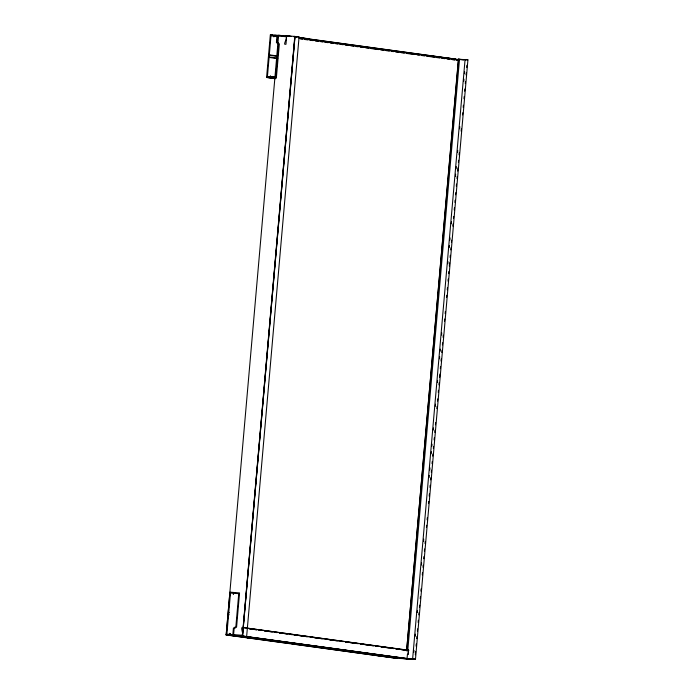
<?xml version="1.0" encoding="UTF-8"?>
<svg xmlns="http://www.w3.org/2000/svg" width="694" height="694" viewBox="0 0 694 694"><rect width="100%" height="100%" fill="white"/><g stroke="black" fill="none" stroke-linecap="round" stroke-linejoin="round"><path stroke-width="1.04" d="M286.613 35.862L285.989 44.251C281.929 45.613 288.236 37.97 285.911 36.661L277.713 36.079L277.184 42.074L279.344 43.948L276.333 78.127L266.6 77.338L270.339 34.778L295.011 36.435L242.562 635.956L226.166 634.784L278.615 35.255L282.866 35.793M267.407 76.713L269.09 57.437L269.671 57.264L269.125 57.012L269.281 55.294L269.853 55.121L269.315 54.869L270.998 35.602L273.609 35.784L273.887 36.929L274.356 35.836L276.967 36.027L276.394 42.49L278.554 44.364L275.674 77.303L270.755 76.947L270.487 75.811L270.009 76.895L267.407 76.713L270.617 77.147M226.209 634.984L242.475 635.973L411.551 659.135L395.285 658.146L226.209 634.984L229.922 592.164L239.543 592.928L236.576 627.107L234.112 628.651L233.592 634.646L241.79 635.236C244.444 634.16 239.352 626.474 243.056 627.567L408.922 650.295M242.371 635.938L294.776 36.409M242.501 635.947L294.95 36.426M246.63 636.519L299.071 36.99L294.603 36.426M407.317 658.606L405.964 658.45L415.489 659.144L467.921 59.875L458.404 59.19L406.615 650.903L458.543 59.198M407.066 658.528L407.447 654.216M407.725 650.972L459.506 59.268M408.107 654.295L408.462 649.974M408.167 654.295L408.445 651.05M413.225 658.97L412.635 658.892L465.067 59.623L465.613 59.641M413.789 652.49L413.98 650.33M415.212 636.294L415.394 634.134M417.285 612.542L417.476 610.382M421.44 565.037L421.631 562.877M423.522 541.277L423.713 539.117M429.1 477.576L429.282 475.416M429.76 470.012L429.95 467.851M431.174 453.815L431.364 451.655M431.833 446.259L432.024 444.099M433.256 430.063L433.446 427.903M435.329 406.311L435.52 404.151M437.411 382.559L437.602 380.399M439.493 358.798L439.675 356.638M440.152 351.242L440.343 349.082M441.566 335.046L441.757 332.886M447.804 263.781L447.994 261.621M449.218 247.584L449.408 245.424M449.886 240.029L450.068 237.869M451.3 223.832L451.49 221.672M455.455 176.319L455.646 174.159M456.123 168.763L456.305 166.603M457.537 152.567L457.728 150.407M459.61 128.815L459.801 126.655M463.774 81.302L463.956 79.142M464.433 73.746L464.624 71.586M415.324 654.798L415.602 651.562M416.079 646.166L416.261 644.006M416.738 638.601L416.929 636.441M417.398 631.046L417.588 628.885M418.152 622.405L418.343 620.245M418.812 614.849L419.002 612.689M419.48 607.293L419.67 605.133M420.234 598.653L420.425 596.493M420.894 591.097L421.084 588.937M422.308 574.901L422.499 572.741M422.976 567.345L423.158 565.185M423.73 558.705L423.921 556.545M424.39 551.149L424.581 548.989M425.049 543.584L425.24 541.424M426.472 527.388L426.654 525.228M427.131 519.832L427.322 517.672M428.545 503.636L428.736 501.476M429.213 496.08L429.395 493.92M429.968 487.44L430.15 485.279M430.627 479.884L430.818 477.724M431.286 472.319L431.477 470.159M432.041 463.687L432.232 461.527M432.7 456.123L432.891 453.963M433.368 448.567L433.559 446.407M434.123 439.927L434.314 437.767M434.782 432.371L434.973 430.211M435.442 424.815L435.632 422.655M436.864 408.619L437.047 406.458M437.524 401.063L437.714 398.903M438.278 392.422L438.469 390.262M438.938 384.866L439.129 382.706M439.606 377.302L439.883 374.066M440.36 368.67L440.543 366.51M441.02 361.106L441.211 358.945M441.774 352.474L441.965 350.314M442.434 344.909L442.625 342.749M443.102 337.353L443.284 335.193M444.516 321.157L444.707 318.997M445.175 313.601L445.366 311.441M446.598 297.405L446.78 295.245M447.257 289.84L447.448 287.689M448.012 281.209L448.203 279.049M448.671 273.644L448.862 271.484M449.33 266.088L449.617 262.853M450.085 257.448L450.276 255.288M450.753 249.892L450.944 247.732M451.412 242.336L451.603 240.176M452.826 226.14L453.017 223.98M453.494 218.584L453.676 216.424M454.249 209.944L454.431 207.784M454.908 202.388L455.099 200.228M455.568 194.823L455.758 192.663M456.322 186.192L456.513 184.031M456.99 178.627L457.173 176.467M457.65 171.071L457.927 167.835M458.404 162.431L458.595 160.271M459.064 154.875L459.255 152.715M461.146 131.123L461.337 128.963M462.56 114.926L462.751 112.766M463.219 107.362L463.41 105.21M463.974 98.73L464.165 96.57M464.642 91.166L464.833 89.014M465.301 83.61L465.492 81.45M466.056 74.969L466.247 72.809M466.715 67.413L466.906 65.253M242.423 636.086L411.525 659.222M242.31 636.129L411.386 659.3M412.635 658.884L413.173 658.91M299.071 36.99L297.561 36.834M458.396 59.198L463.774 59.831L453.104 59.077M451.664 58.764L453.104 58.808L432.171 56.292L436.457 56.578M411.282 659.092L409.13 658.944M301.916 38.309L309.368 38.838L298.784 37.433M447.066 58.409L450.285 58.634M452.436 58.79L455.784 59.198L301.69 38.083M456.765 60.3L458.847 60.447M249.276 637.786L241.2 636.797M249.467 637.829L247.159 637.665M376.53 655.301L374.422 655.145L397.254 658.068M378.603 655.448L381.717 655.665L378.36 655.474M384.875 656.515L385.291 656.541M399.709 658.242L401.418 658.363M402.156 658.415L407.213 658.779M397.488 658.112L395.164 657.938M399.605 658.259L407.014 658.788M237.131 636.216L227.25 634.889M238.189 636.363L236.966 636.216M465.934 59.667L467.921 59.866M413.503 658.927L415.48 659.135M288.851 36.227L291.471 36.435M465.631 59.701L465.075 59.632M303.131 38.352L302.593 38.326M452.922 58.929L454.596 59.155M294.62 36.817L296.728 37.103M285.659 35.784L290.855 36.435M294.065 36.877L296.208 37.172M298.351 37.467L455.776 59.111M283.057 35.602L282.311 35.55M286.709 36.036L289.918 36.47M284.904 36.123L287.099 36.374M299.105 38.361L458.769 60.231M270.478 34.7L272.621 34.995M274.763 35.29L277.973 35.724M300.32 38.864L302.463 39.159M304.605 39.454L307.824 39.896M309.966 40.183L313.176 40.625M315.319 40.92L318.537 41.362M320.68 41.657L322.823 41.952M324.966 42.239L328.184 42.681M330.327 42.976L333.536 43.418M335.679 43.713L337.822 44.008M339.965 44.295L343.183 44.737M345.326 45.032L348.535 45.474M350.678 45.769L353.897 46.203M356.039 46.498L358.182 46.793M360.325 47.088L363.543 47.53M365.686 47.825L368.896 48.259M371.038 48.554L378.542 49.586M380.685 49.881L383.903 50.315M386.046 50.61L389.256 51.052M391.399 51.347L393.541 51.642M395.684 51.937L398.903 52.371M401.045 52.666L404.255 53.108M406.398 53.403L413.902 54.427M417.12 54.869L419.263 55.164M421.405 55.459L424.615 55.902M426.758 56.188L434.262 57.22M436.405 57.515L439.623 57.949M441.766 58.244L444.975 58.686M447.118 58.981L449.261 59.276M452.479 59.719L454.622 60.005M274.356 35.836L277.565 36.279M270.998 35.602L274.208 36.036M274.321 36.27L277.531 36.704M269.315 54.869L277.175 55.919M269.281 55.294L277.14 56.353M269.125 57.012L277.687 58.183M269.09 57.437L277.652 58.608M270.799 76.522L275.076 77.103M270.755 76.947L273.965 77.39M266.6 77.338L275.171 78.604M266.661 77.494L275.292 78.7M407.985 650.33L243.056 627.567M249.302 628.712L256.797 629.736M258.94 630.031L262.15 630.473M264.284 630.759L272.846 631.939M274.989 632.234L277.132 632.52M279.266 632.815L282.475 633.258M284.618 633.553L287.828 633.986M289.971 634.281L297.457 635.305M299.6 635.6L308.162 636.78M310.305 637.066L317.791 638.098M319.934 638.385L323.144 638.827M325.286 639.122L332.773 640.146M334.916 640.441L338.125 640.883M340.26 641.178L343.478 641.612M345.612 641.907L353.107 642.93M355.241 643.225L358.46 643.668M360.594 643.963L373.433 645.724M375.575 646.01L378.785 646.452M380.928 646.747L393.767 648.508M395.91 648.803L399.119 649.237M401.262 649.532L406.606 650.269M249.32 628.816L251.454 629.111M253.596 629.406L256.806 629.84M258.949 630.135L261.083 630.43M264.301 630.872L266.435 631.167M268.578 631.453L271.788 631.896M274.998 632.338L277.14 632.633M279.274 632.919L281.417 633.214M284.627 633.657L286.769 633.952M289.979 634.385L292.122 634.68M294.256 634.975L297.466 635.418M299.608 635.713L301.751 635.999M303.894 636.294L307.104 636.736M310.313 637.179L312.447 637.465M314.59 637.76L317.8 638.202M319.943 638.497L322.085 638.792M325.295 639.226L327.429 639.521M329.572 639.816L332.782 640.258M334.924 640.545L337.067 640.84M340.277 641.282L342.411 641.577M345.621 642.011L347.763 642.306M349.906 642.601L353.116 643.043M355.259 643.338L357.393 643.624M360.602 644.067L362.745 644.362M364.888 644.657L368.098 645.09M370.24 645.385L373.45 645.828M375.584 646.123L377.727 646.418M380.937 646.851L383.079 647.146M385.222 647.441L388.432 647.884M390.566 648.17L393.776 648.612M395.918 648.907L398.061 649.202M401.271 649.636L403.414 649.931M226.079 634.802L289.216 643.451M291.35 643.746L395.285 658.146M230.33 633.665L230.234 634.411L232.846 634.594L233.41 628.131L235.873 626.587L238.753 593.648L233.835 593.301L233.366 594.385L233.089 593.24L230.477 593.058L228.794 612.325L229.332 612.585L228.76 612.759L228.604 614.468L229.15 614.719L228.569 614.901L226.886 634.169L229.488 634.351L229.697 633.353L230.33 633.665"/></g></svg>
